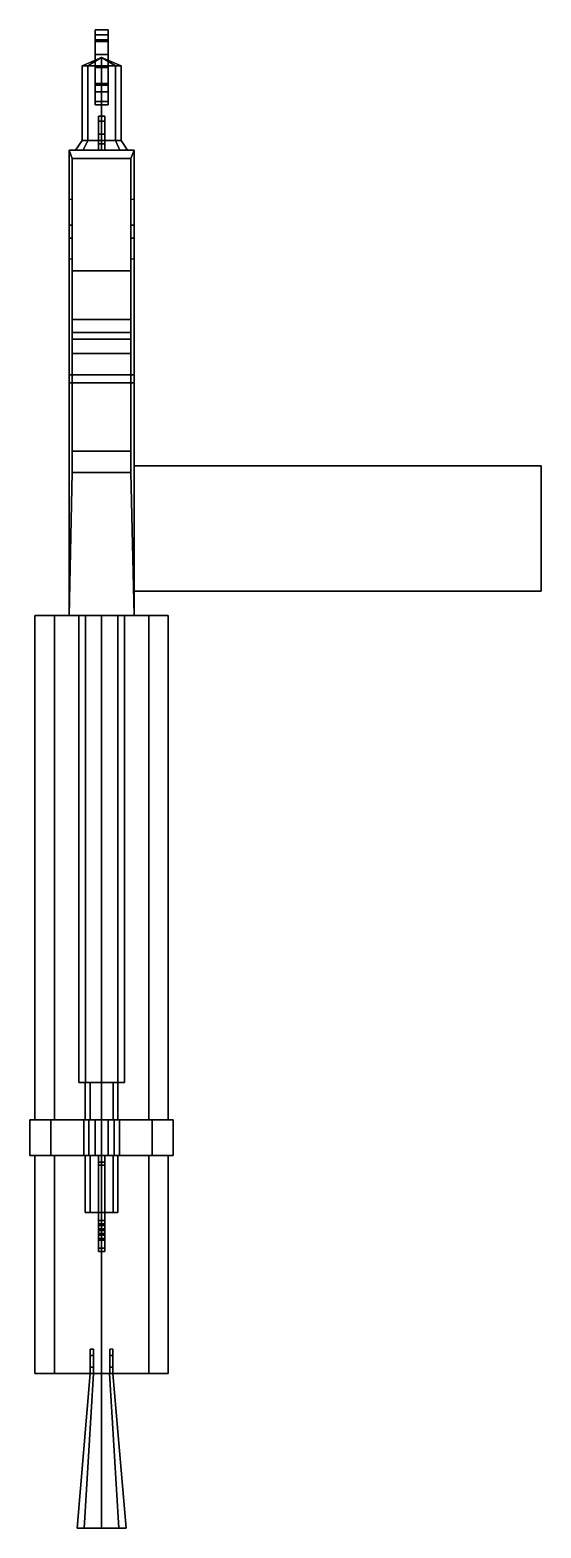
# Model space of a CAD drawing. Extents: x -0.044 to 0.27, y -0.541 to 0.38.
import ezdxf

# ---------------------------------------------------------------- set-up
doc = ezdxf.new("R2010")
doc.units = 0
doc.layers.add('AMMO_BOX', color=2, linetype='CONTINUOUS')
doc.layers.add('GUN', color=1, linetype='CONTINUOUS')

msp = doc.modelspace()

# ---------------------------------------------------------------- linework, layer by layer
at = {"layer": 'AMMO_BOX'}
for points in [[(0.27, 0.112, -0.107), (0.02, 0.112, -0.107), (0.02, 0.112, 0.029), (0.27, 0.112, 0.029)], [(0.27, 0.035, 0.029), (0.27, 0.112, 0.029), (0.02, 0.112, 0.029), (0.02, 0.035, 0.029)], [(0.02, 0.112, -0.107), (0.02, 0.035, -0.107), (0.02, 0.035, -0.035), (0.02, 0.112, -0.035)], [(0.27, 0.035, -0.107), (0.27, 0.112, -0.107), (0.27, 0.112, 0.029), (0.27, 0.035, 0.029)], [(0.02, 0.035, -0.107), (0.27, 0.035, -0.107), (0.27, 0.035, 0.029), (0.02, 0.035, 0.029)]]:
    msp.add_3dface(points, dxfattribs=at)
at = {"layer": 'GUN'}
for points in [[(-0.004, 0.377, -0.04), (0.004, 0.377, -0.04), (0.004, 0.38, -0.053), (-0.004, 0.38, -0.053)], [(-0.004, 0.38, -0.053), (0.004, 0.38, -0.053), (0.004, 0.38, -0.072), (-0.004, 0.38, -0.072)], [(-0.004, 0.38, -0.072), (0.004, 0.38, -0.072), (0.004, 0.377, -0.078), (-0.004, 0.377, -0.078)], [(-0.004, 0.346, -0.035), (-0.004, 0.377, -0.04), (-0.004, 0.38, -0.053), (-0.004, 0.346, -0.056)], [(-0.004, 0.342, -0.069), (-0.004, 0.38, -0.072), (-0.004, 0.377, -0.078), (-0.004, 0.342, -0.075)], [(-0.004, 0.346, -0.056), (-0.004, 0.38, -0.053), (-0.004, 0.38, -0.072), (-0.004, 0.342, -0.069)], [(0.004, 0.377, -0.04), (0.004, 0.346, -0.035), (0.004, 0.346, -0.056), (0.004, 0.38, -0.053)], [(0.004, 0.38, -0.072), (0.004, 0.342, -0.069), (0.004, 0.342, -0.075), (0.004, 0.377, -0.078)], [(0.004, 0.38, -0.053), (0.004, 0.346, -0.056), (0.004, 0.342, -0.069), (0.004, 0.38, -0.072)], [(-0.004, 0.373, -0.031), (0.004, 0.373, -0.031), (0.004, 0.377, -0.04), (-0.004, 0.377, -0.04)], [(-0.004, 0.377, -0.078), (0.004, 0.377, -0.078), (0.004, 0.374, -0.079), (-0.004, 0.374, -0.079)], [(-0.004, 0.342, -0.02), (-0.004, 0.373, -0.031), (-0.004, 0.377, -0.04), (-0.004, 0.346, -0.035)], [(-0.004, 0.342, -0.075), (-0.004, 0.377, -0.078), (-0.004, 0.374, -0.079), (-0.004, 0.347, -0.079)], [(-0.004, 0.374, -0.079), (0.004, 0.374, -0.079), (0.004, 0.347, -0.079), (-0.004, 0.347, -0.079)], [(-0.004, 0.365, -0.017), (0.004, 0.365, -0.017), (0.004, 0.373, -0.031), (-0.004, 0.373, -0.031)], [(-0.004, 0.336, -0.011), (-0.004, 0.365, -0.017), (-0.004, 0.373, -0.031), (-0.004, 0.342, -0.02)], [(0.004, 0.373, -0.031), (0.004, 0.342, -0.02), (0.004, 0.346, -0.035), (0.004, 0.377, -0.04)], [(0.004, 0.377, -0.078), (0.004, 0.342, -0.075), (0.004, 0.347, -0.079), (0.004, 0.374, -0.079)], [(0.004, 0.365, -0.017), (0.004, 0.336, -0.011), (0.004, 0.342, -0.02), (0.004, 0.373, -0.031)], [(-0.012, 0.358, 0.005), (-0.00849, 0.358, 0.01349), (0, 0.363, 0.005)], [(-0.00849, 0.358, -0.00349), (-0.012, 0.358, 0.005), (0, 0.363, 0.005)], [(-0.00849, 0.358, 0.01349), (0, 0.358, 0.017), (0, 0.363, 0.005)], [(0, 0.358, -0.007), (-0.00849, 0.358, -0.00349), (0, 0.363, 0.005)], [(-0.004, 0.357, -0.01), (0.004, 0.357, -0.01), (0.004, 0.365, -0.017), (-0.004, 0.365, -0.017)], [(-0.004, 0.334, -0.007), (-0.004, 0.357, -0.01), (-0.004, 0.365, -0.017), (-0.004, 0.336, -0.011)], [(0.00849, 0.358, 0.01349), (0.012, 0.358, 0.005), (0, 0.363, 0.005)], [(0, 0.358, 0.017), (0.00849, 0.358, 0.01349), (0, 0.363, 0.005)], [(0.00849, 0.358, -0.00349), (0, 0.358, -0.007), (0, 0.363, 0.005)], [(0.012, 0.358, 0.005), (0.00849, 0.358, -0.00349), (0, 0.363, 0.005)], [(0.004, 0.357, -0.01), (0.004, 0.334, -0.007), (0.004, 0.336, -0.011), (0.004, 0.365, -0.017)], [(-0.00849, 0.358, 0.01349), (-0.012, 0.358, 0.005), (-0.012, 0.312, 0.005), (-0.00849, 0.312, 0.01349)], [(-0.012, 0.358, 0.005), (-0.00849, 0.358, -0.00349), (-0.00849, 0.312, -0.00349), (-0.012, 0.312, 0.005)], [(-0.00849, 0.358, -0.00349), (0, 0.358, -0.007), (0, 0.312, -0.007), (-0.00849, 0.312, -0.00349)], [(0, 0.358, 0.017), (-0.00849, 0.358, 0.01349), (-0.00849, 0.312, 0.01349), (0, 0.312, 0.017)], [(-0.004, 0.357, -0.00534), (0, 0.357, -0.007), (0, 0.357, -0.007), (-0.004, 0.357, -0.01)], [(0, 0.357, -0.007), (0.004, 0.357, -0.00534), (0.004, 0.357, -0.01), (-0.004, 0.357, -0.01)], [(-0.004, 0.334, -0.00534), (-0.004, 0.357, -0.00534), (-0.004, 0.357, -0.01), (-0.004, 0.334, -0.007)], [(0, 0.358, -0.007), (0.00849, 0.358, -0.00349), (0.00849, 0.312, -0.00349), (0, 0.312, -0.007)], [(0.00849, 0.358, 0.01349), (0, 0.358, 0.017), (0, 0.312, 0.017), (0.00849, 0.312, 0.01349)], [(0.004, 0.357, -0.00534), (0.004, 0.334, -0.00534), (0.004, 0.334, -0.007), (0.004, 0.357, -0.01)], [(0.012, 0.358, 0.005), (0.00849, 0.358, 0.01349), (0.00849, 0.312, 0.01349), (0.012, 0.312, 0.005)], [(0.00849, 0.358, -0.00349), (0.012, 0.358, 0.005), (0.012, 0.312, 0.005), (0.00849, 0.312, -0.00349)], [(-0.004, 0.347, -0.079), (0.004, 0.347, -0.079), (0.004, 0.342, -0.075), (-0.004, 0.342, -0.075)], [(-0.004, 0.346, -0.035), (0.004, 0.346, -0.035), (0.004, 0.342, -0.02), (-0.004, 0.342, -0.02)], [(-0.004, 0.346, -0.056), (0.004, 0.346, -0.056), (0.004, 0.346, -0.035), (-0.004, 0.346, -0.035)], [(-0.004, 0.342, -0.069), (0.004, 0.342, -0.069), (0.004, 0.346, -0.056), (-0.004, 0.346, -0.056)], [(-0.004, 0.342, -0.02), (0.004, 0.342, -0.02), (0.004, 0.336, -0.011), (-0.004, 0.336, -0.011)], [(-0.004, 0.342, -0.075), (0.004, 0.342, -0.075), (0.004, 0.342, -0.069), (-0.004, 0.342, -0.069)], [(-0.004, 0.336, -0.011), (0.004, 0.336, -0.011), (0.004, 0.334, -0.007), (-0.004, 0.334, -0.007)], [(-0.004, 0.334, -0.007), (0, 0.334, -0.007), (-0.004, 0.334, -0.00534)], [(0, 0.334, -0.007), (0.004, 0.334, -0.007), (0.004, 0.334, -0.00534)], [(-0.002, 0.327, -0.03), (0.002, 0.327, -0.03), (0.002, 0.327, -0.035), (-0.002, 0.327, -0.035)], [(-0.002, 0.324, -0.024), (0.002, 0.324, -0.024), (0.002, 0.327, -0.03), (-0.002, 0.327, -0.03)], [(-0.002, 0.324, -0.03), (-0.002, 0.327, -0.03), (-0.002, 0.327, -0.035), (-0.002, 0.324, -0.037)], [(-0.002, 0.321, -0.025), (-0.002, 0.324, -0.024), (-0.002, 0.327, -0.03), (-0.002, 0.324, -0.03)], [(-0.002, 0.316, -0.019), (0.002, 0.316, -0.019), (0.002, 0.324, -0.024), (-0.002, 0.324, -0.024)], [(-0.002, 0.315, -0.022), (-0.002, 0.316, -0.019), (-0.002, 0.324, -0.024), (-0.002, 0.321, -0.025)], [(0.002, 0.327, -0.03), (0.002, 0.324, -0.03), (0.002, 0.324, -0.037), (0.002, 0.327, -0.035)], [(0.002, 0.324, -0.024), (0.002, 0.321, -0.025), (0.002, 0.324, -0.03), (0.002, 0.327, -0.03)], [(0.002, 0.316, -0.019), (0.002, 0.315, -0.022), (0.002, 0.321, -0.025), (0.002, 0.324, -0.024)], [(-0.002, 0.31, -0.019), (0.002, 0.31, -0.019), (0.002, 0.316, -0.019), (-0.002, 0.316, -0.019)], [(-0.002, 0.31, -0.022), (-0.002, 0.31, -0.019), (-0.002, 0.316, -0.019), (-0.002, 0.315, -0.022)], [(0.002, 0.31, -0.019), (0.002, 0.31, -0.022), (0.002, 0.315, -0.022), (0.002, 0.316, -0.019)], [(-0.018, 0.301, 0.036), (-0.02, 0.306, 0.036), (-0.02, 0.02, 0.036), (-0.018, 0.108, 0.036)], [(-0.02, 0.306, 0.036), (-0.02, 0.163, -0.035), (-0.02, 0.02, -0.035), (-0.02, 0.02, 0.036)], [(0.02, 0.306, 0.036), (0.02, 0.306, -0.04), (-0.02, 0.306, -0.04), (-0.02, 0.306, 0.036)], [(-0.02, 0.306, 0.036), (-0.02, 0.306, -0.04), (-0.02, 0.168, -0.04), (-0.02, 0.163, -0.035)], [(0.02, 0.306, -0.04), (0.02, 0.168, -0.04), (-0.02, 0.168, -0.04), (-0.02, 0.306, -0.04)], [(0.018, 0.301, 0.036), (0.02, 0.306, 0.036), (-0.02, 0.306, 0.036), (-0.018, 0.301, 0.036)], [(-0.016, 0.306, 0.005), (-0.01131, 0.306, 0.01631), (-0.00849, 0.312, 0.01349), (-0.012, 0.312, 0.005)], [(-0.01131, 0.306, -0.00631), (-0.016, 0.306, 0.005), (-0.012, 0.312, 0.005), (-0.00849, 0.312, -0.00349)], [(0, 0.306, -0.011), (-0.01131, 0.306, -0.00631), (-0.00849, 0.312, -0.00349), (0, 0.312, -0.007)], [(-0.01131, 0.306, 0.01631), (0, 0.306, 0.021), (0, 0.312, 0.017), (-0.00849, 0.312, 0.01349)], [(-0.002, 0.306, -0.016), (0.002, 0.306, -0.016), (0.002, 0.31, -0.019), (-0.002, 0.31, -0.019)], [(-0.002, 0.306, -0.025), (-0.002, 0.306, -0.016), (-0.002, 0.31, -0.019), (-0.002, 0.31, -0.022)], [(0.01131, 0.306, -0.00631), (0, 0.306, -0.011), (0, 0.312, -0.007), (0.00849, 0.312, -0.00349)], [(0, 0.306, 0.021), (0.01131, 0.306, 0.01631), (0.00849, 0.312, 0.01349), (0, 0.312, 0.017)], [(0.002, 0.306, -0.016), (0.002, 0.306, -0.025), (0.002, 0.31, -0.022), (0.002, 0.31, -0.019)], [(0.01131, 0.306, 0.01631), (0.016, 0.306, 0.005), (0.012, 0.312, 0.005), (0.00849, 0.312, 0.01349)], [(0.016, 0.306, 0.005), (0.01131, 0.306, -0.00631), (0.00849, 0.312, -0.00349), (0.012, 0.312, 0.005)], [(0.02, 0.306, 0.036), (0.018, 0.301, 0.036), (0.018, 0.108, 0.036), (0.02, 0.02, 0.036)], [(0.02, 0.163, -0.035), (0.02, 0.306, 0.036), (0.02, 0.02, 0.036), (0.02, 0.02, -0.035)], [(0.02, 0.306, -0.04), (0.02, 0.306, 0.036), (0.02, 0.163, -0.035), (0.02, 0.168, -0.04)], [(0.018, 0.232, 0.042), (0.018, 0.301, 0.042), (-0.018, 0.301, 0.042), (-0.018, 0.232, 0.042)], [(-0.018, 0.301, 0.042), (-0.018, 0.301, 0.036), (-0.018, 0.108, 0.036), (-0.018, 0.232, 0.042)], [(0.018, 0.301, 0.042), (0.018, 0.301, 0.036), (-0.018, 0.301, 0.036), (-0.018, 0.301, 0.042)], [(0.018, 0.232, 0.042), (0.018, 0.108, 0.036), (0.018, 0.301, 0.036), (0.018, 0.301, 0.042)], [(-0.018, 0.276, -0.04), (-0.018, 0.26, -0.053), (-0.02, 0.26, -0.053), (-0.02, 0.276, -0.04)], [(-0.02, 0.276, -0.04), (-0.02, 0.26, -0.053), (-0.02, 0.252, -0.053), (-0.02, 0.239, -0.04)], [(-0.018, 0.26, -0.053), (-0.018, 0.276, -0.04), (-0.018, 0.239, -0.04), (-0.018, 0.252, -0.053)], [(0.02, 0.276, -0.04), (0.02, 0.26, -0.053), (0.018, 0.26, -0.053), (0.018, 0.276, -0.04)], [(0.018, 0.276, -0.04), (0.018, 0.26, -0.053), (0.018, 0.252, -0.053), (0.018, 0.239, -0.04)], [(0.02, 0.26, -0.053), (0.02, 0.276, -0.04), (0.02, 0.239, -0.04), (0.02, 0.252, -0.053)], [(-0.018, 0.26, -0.053), (-0.018, 0.252, -0.053), (-0.02, 0.252, -0.053), (-0.02, 0.26, -0.053)], [(0.02, 0.26, -0.053), (0.02, 0.252, -0.053), (0.018, 0.252, -0.053), (0.018, 0.26, -0.053)], [(-0.018, 0.252, -0.053), (-0.018, 0.239, -0.04), (-0.02, 0.239, -0.04), (-0.02, 0.252, -0.053)], [(0.02, 0.252, -0.053), (0.02, 0.239, -0.04), (0.018, 0.239, -0.04), (0.018, 0.252, -0.053)], [(0.018, 0.202, 0.053), (0.018, 0.232, 0.053), (-0.018, 0.232, 0.053), (-0.018, 0.202, 0.053)], [(0.018, 0.232, 0.053), (0.018, 0.232, 0.042), (-0.018, 0.232, 0.042), (-0.018, 0.232, 0.053)], [(-0.018, 0.232, 0.042), (-0.018, 0.232, 0.042), (-0.018, 0.108, 0.036), (-0.018, 0.194, 0.042)], [(-0.018, 0.232, 0.053), (-0.018, 0.232, 0.042), (-0.018, 0.202, 0.042), (-0.018, 0.202, 0.053)], [(0.018, 0.194, 0.042), (0.018, 0.108, 0.036), (0.018, 0.232, 0.042)], [(0.018, 0.202, 0.053), (0.018, 0.202, 0.042), (0.018, 0.232, 0.042), (0.018, 0.232, 0.053)], [(0.018, 0.194, 0.042), (0.018, 0.202, 0.042), (-0.018, 0.202, 0.042), (-0.018, 0.194, 0.042)], [(0.018, 0.202, 0.042), (0.018, 0.202, 0.053), (-0.018, 0.202, 0.053), (-0.018, 0.202, 0.042)], [(0.018, 0.19, 0.065), (0.018, 0.194, 0.065), (-0.018, 0.194, 0.065), (-0.018, 0.19, 0.065)], [(0.018, 0.194, 0.065), (0.018, 0.194, 0.042), (-0.018, 0.194, 0.042), (-0.018, 0.194, 0.065)], [(-0.018, 0.194, 0.065), (-0.018, 0.194, 0.042), (-0.018, 0.108, 0.036), (-0.018, 0.19, 0.065)], [(0.018, 0.19, 0.065), (0.018, 0.108, 0.036), (0.018, 0.194, 0.042), (0.018, 0.194, 0.065)], [(0.018, 0.181, 0.077), (0.018, 0.19, 0.077), (-0.018, 0.19, 0.077), (-0.018, 0.181, 0.077)], [(0.018, 0.19, 0.077), (0.018, 0.19, 0.065), (-0.018, 0.19, 0.065), (-0.018, 0.19, 0.077)], [(-0.018, 0.19, 0.065), (-0.018, 0.19, 0.065), (-0.018, 0.108, 0.036), (-0.018, 0.121, 0.061)], [(-0.018, 0.181, 0.071), (-0.018, 0.19, 0.065), (-0.018, 0.121, 0.061), (-0.018, 0.121, 0.071)], [(-0.018, 0.19, 0.077), (-0.018, 0.19, 0.065), (-0.018, 0.181, 0.071), (-0.018, 0.181, 0.077)], [(0.018, 0.121, 0.061), (0.018, 0.108, 0.036), (0.018, 0.19, 0.065)], [(0.018, 0.121, 0.071), (0.018, 0.121, 0.061), (0.018, 0.19, 0.065), (0.018, 0.181, 0.071)], [(0.018, 0.181, 0.077), (0.018, 0.181, 0.071), (0.018, 0.19, 0.065), (0.018, 0.19, 0.077)], [(0.018, 0.121, 0.071), (0.018, 0.181, 0.071), (-0.018, 0.181, 0.071), (-0.018, 0.121, 0.071)], [(0.018, 0.181, 0.071), (0.018, 0.181, 0.077), (-0.018, 0.181, 0.077), (-0.018, 0.181, 0.071)], [(0.02, 0.168, -0.04), (0.02, 0.163, -0.035), (-0.02, 0.163, -0.035), (-0.02, 0.168, -0.04)], [(0.02, 0.163, -0.035), (0.02, 0.02, -0.035), (-0.02, 0.02, -0.035), (-0.02, 0.163, -0.035)], [(0.018, 0.108, 0.061), (0.018, 0.121, 0.061), (-0.018, 0.121, 0.061), (-0.018, 0.108, 0.061)], [(0.018, 0.121, 0.061), (0.018, 0.121, 0.071), (-0.018, 0.121, 0.071), (-0.018, 0.121, 0.061)], [(-0.018, 0.121, 0.061), (-0.018, 0.121, 0.061), (-0.018, 0.108, 0.036), (-0.018, 0.108, 0.061)], [(0.018, 0.108, 0.061), (0.018, 0.108, 0.036), (0.018, 0.121, 0.061)], [(0.02, 0.02, 0.036), (0.018, 0.108, 0.036), (-0.018, 0.108, 0.036), (-0.02, 0.02, 0.036)], [(0.018, 0.108, 0.036), (0.018, 0.108, 0.061), (-0.018, 0.108, 0.061), (-0.018, 0.108, 0.036)], [(-0.02899, 0.02, 0.05299), (-0.02, 0.02, 0.036), (-0.02899, 0.02, -0.00499), (-0.041, 0.02, 0.024)], [(-0.041, 0.02, 0.024), (-0.02899, 0.02, -0.00499), (-0.02899, -0.29, -0.00499), (-0.041, -0.29, 0.024)], [(-0.02899, 0.02, 0.05299), (-0.041, 0.02, 0.024), (-0.041, -0.29, 0.024), (-0.02899, -0.29, 0.05299)], [(-0.02, 0.02, 0.036), (-0.02, 0.02, -0.00872), (-0.02, 0.02, -0.00872), (-0.02899, 0.02, -0.00499)], [(-0.02899, 0.02, -0.00499), (0, 0.02, -0.017), (0, -0.29, -0.017), (-0.02899, -0.29, -0.00499)], [(0, 0.02, 0.065), (0.02899, 0.02, 0.05299), (-0.02, 0.02, 0.036), (-0.02899, 0.02, 0.05299)], [(0, 0.02, 0.065), (-0.02899, 0.02, 0.05299), (-0.02899, -0.29, 0.05299), (0, -0.29, 0.065)], [(0.02, 0.02, -0.035), (0.02, 0.02, 0.036), (-0.02, 0.02, 0.036), (-0.02, 0.02, -0.035)], [(0.02899, 0.02, 0.05299), (0.02, 0.02, 0.036), (-0.02, 0.02, 0.036), (0.02899, 0.02, 0.05299)], [(-0.014, 0.02, -0.038), (-0.0099, 0.02, -0.0479), (-0.0099, -0.267, -0.0479), (-0.014, -0.267, -0.038)], [(-0.0099, 0.02, -0.0281), (-0.014, 0.02, -0.038), (-0.014, -0.267, -0.038), (-0.0099, -0.267, -0.0281)], [(-0.0099, 0.02, -0.0479), (0, 0.02, -0.052), (0, -0.267, -0.052), (-0.0099, -0.267, -0.0479)], [(0, 0.02, -0.024), (-0.0099, 0.02, -0.0281), (-0.0099, -0.267, -0.0281), (0, -0.267, -0.024)], [(0, 0.02, -0.052), (0.0099, 0.02, -0.0479), (0.0099, -0.267, -0.0479), (0, -0.267, -0.052)], [(0.0099, 0.02, -0.0281), (0, 0.02, -0.024), (0, -0.267, -0.024), (0.0099, -0.267, -0.0281)], [(0, 0.02, -0.017), (0.02899, 0.02, -0.00499), (0.02899, -0.29, -0.00499), (0, -0.29, -0.017)], [(0.02899, 0.02, 0.05299), (0, 0.02, 0.065), (0, -0.29, 0.065), (0.02899, -0.29, 0.05299)], [(0.0099, 0.02, -0.0479), (0.014, 0.02, -0.038), (0.014, -0.267, -0.038), (0.0099, -0.267, -0.0479)], [(0.014, 0.02, -0.038), (0.0099, 0.02, -0.0281), (0.0099, -0.267, -0.0281), (0.014, -0.267, -0.038)], [(0.041, 0.02, 0.024), (0.02899, 0.02, -0.00499), (0.02, 0.02, -0.00872)], [(0.02899, 0.02, 0.05299), (0.041, 0.02, 0.024), (0.02, 0.02, -0.00872), (0.02, 0.02, 0.036)], [(0.02899, 0.02, -0.00499), (0.041, 0.02, 0.024), (0.041, -0.29, 0.024), (0.02899, -0.29, -0.00499)], [(0.041, 0.02, 0.024), (0.02899, 0.02, 0.05299), (0.02899, -0.29, 0.05299), (0.041, -0.29, 0.024)], [(-0.014, -0.267, -0.038), (-0.0099, -0.267, -0.0479), (-0.00707, -0.267, -0.04507), (-0.01, -0.267, -0.038)], [(-0.0099, -0.267, -0.0281), (-0.014, -0.267, -0.038), (-0.01, -0.267, -0.038), (-0.00707, -0.267, -0.03093)], [(-0.01, -0.267, -0.038), (-0.00707, -0.267, -0.04507), (-0.00707, -0.29, -0.04507), (-0.01, -0.29, -0.038)], [(-0.00707, -0.267, -0.03093), (-0.01, -0.267, -0.038), (-0.01, -0.29, -0.038), (-0.00707, -0.29, -0.03093)], [(0, -0.267, -0.024), (-0.0099, -0.267, -0.0281), (-0.00707, -0.267, -0.03093), (0, -0.267, -0.028)], [(-0.0099, -0.267, -0.0479), (0, -0.267, -0.052), (0, -0.267, -0.048), (-0.00707, -0.267, -0.04507)], [(-0.00707, -0.267, -0.04507), (0, -0.267, -0.048), (0, -0.29, -0.048), (-0.00707, -0.29, -0.04507)], [(0, -0.267, -0.028), (-0.00707, -0.267, -0.03093), (-0.00707, -0.29, -0.03093), (0, -0.29, -0.028)], [(0.0099, -0.267, -0.0281), (0, -0.267, -0.024), (0, -0.267, -0.028), (0.00707, -0.267, -0.03093)], [(0, -0.267, -0.052), (0.0099, -0.267, -0.0479), (0.00707, -0.267, -0.04507), (0, -0.267, -0.048)], [(0, -0.267, -0.048), (0.00707, -0.267, -0.04507), (0.00707, -0.29, -0.04507), (0, -0.29, -0.048)], [(0.00707, -0.267, -0.03093), (0, -0.267, -0.028), (0, -0.29, -0.028), (0.00707, -0.29, -0.03093)], [(0.014, -0.267, -0.038), (0.0099, -0.267, -0.0281), (0.00707, -0.267, -0.03093), (0.01, -0.267, -0.038)], [(0.0099, -0.267, -0.0479), (0.014, -0.267, -0.038), (0.01, -0.267, -0.038), (0.00707, -0.267, -0.04507)], [(0.00707, -0.267, -0.04507), (0.01, -0.267, -0.038), (0.01, -0.29, -0.038), (0.00707, -0.29, -0.04507)], [(0.01, -0.267, -0.038), (0.00707, -0.267, -0.03093), (0.00707, -0.29, -0.03093), (0.01, -0.29, -0.038)], [(-0.03111, -0.29, -0.00711), (-0.044, -0.29, 0.024), (-0.041, -0.29, 0.024), (-0.02899, -0.29, -0.00499)], [(-0.044, -0.29, 0.024), (-0.03111, -0.29, -0.00711), (-0.03111, -0.312, -0.00711), (-0.044, -0.312, 0.024)], [(-0.044, -0.29, 0.024), (-0.03111, -0.29, 0.05511), (-0.02899, -0.29, 0.05299), (-0.041, -0.29, 0.024)], [(-0.03111, -0.29, 0.05511), (-0.044, -0.29, 0.024), (-0.044, -0.312, 0.024), (-0.03111, -0.312, 0.05511)], [(-0.004, -0.29, -0.01834), (-0.03111, -0.29, -0.00711), (-0.02899, -0.29, -0.00499), (0, -0.29, -0.017)], [(-0.03111, -0.29, -0.00711), (-0.004, -0.29, -0.01834), (-0.004, -0.312, -0.01834), (-0.03111, -0.312, -0.00711)], [(-0.03111, -0.29, 0.05511), (0, -0.29, 0.068), (0, -0.29, 0.065), (-0.02899, -0.29, 0.05299)], [(0, -0.29, 0.068), (-0.03111, -0.29, 0.05511), (-0.03111, -0.312, 0.05511), (0, -0.312, 0.068)], [(-0.00778, -0.29, -0.04578), (-0.011, -0.29, -0.038), (-0.01, -0.29, -0.038), (-0.00707, -0.29, -0.04507)], [(-0.011, -0.29, -0.038), (-0.00778, -0.29, -0.03022), (-0.00707, -0.29, -0.03093), (-0.01, -0.29, -0.038)], [(-0.011, -0.29, -0.038), (-0.00778, -0.29, -0.04578), (-0.00778, -0.312, -0.04578), (-0.011, -0.312, -0.038)], [(-0.00778, -0.29, -0.03022), (-0.011, -0.29, -0.038), (-0.011, -0.312, -0.038), (-0.00778, -0.312, -0.03022)], [(0, -0.29, -0.049), (-0.00778, -0.29, -0.04578), (-0.00707, -0.29, -0.04507), (0, -0.29, -0.048)], [(-0.00778, -0.29, -0.03022), (-0.004, -0.29, -0.02866), (0, -0.29, -0.028), (-0.00707, -0.29, -0.03093)], [(-0.00778, -0.29, -0.04578), (0, -0.29, -0.049), (0, -0.312, -0.049), (-0.00778, -0.312, -0.04578)], [(-0.004, -0.29, -0.02866), (-0.00778, -0.29, -0.03022), (-0.00778, -0.312, -0.03022), (-0.004, -0.312, -0.02866)], [(-0.004, -0.29, -0.02866), (-0.004, -0.29, -0.01834), (0, -0.29, -0.017), (0, -0.29, -0.028)], [(0.03111, -0.29, -0.00711), (0.004, -0.29, -0.01834), (0, -0.29, -0.017), (0.02899, -0.29, -0.00499)], [(0.00778, -0.29, -0.04578), (0, -0.29, -0.049), (0, -0.29, -0.048), (0.00707, -0.29, -0.04507)], [(0.004, -0.29, -0.02866), (0.00778, -0.29, -0.03022), (0.00707, -0.29, -0.03093), (0, -0.29, -0.028)], [(0, -0.29, -0.028), (0, -0.29, -0.017), (0.004, -0.29, -0.01834), (0.004, -0.29, -0.02866)], [(0, -0.29, -0.049), (0.00778, -0.29, -0.04578), (0.00778, -0.312, -0.04578), (0, -0.312, -0.049)], [(0, -0.29, 0.068), (0.03111, -0.29, 0.05511), (0.02899, -0.29, 0.05299), (0, -0.29, 0.065)], [(0.03111, -0.29, 0.05511), (0, -0.29, 0.068), (0, -0.312, 0.068), (0.03111, -0.312, 0.05511)], [(0.00778, -0.29, -0.03022), (0.004, -0.29, -0.02866), (0.004, -0.312, -0.02866), (0.00778, -0.312, -0.03022)], [(0.004, -0.29, -0.01834), (0.03111, -0.29, -0.00711), (0.03111, -0.312, -0.00711), (0.004, -0.312, -0.01834)], [(0.00778, -0.29, -0.03022), (0.011, -0.29, -0.038), (0.01, -0.29, -0.038), (0.00707, -0.29, -0.03093)], [(0.011, -0.29, -0.038), (0.00778, -0.29, -0.04578), (0.00707, -0.29, -0.04507), (0.01, -0.29, -0.038)], [(0.00778, -0.29, -0.04578), (0.011, -0.29, -0.038), (0.011, -0.312, -0.038), (0.00778, -0.312, -0.04578)], [(0.011, -0.29, -0.038), (0.00778, -0.29, -0.03022), (0.00778, -0.312, -0.03022), (0.011, -0.312, -0.038)], [(0.044, -0.29, 0.024), (0.03111, -0.29, -0.00711), (0.02899, -0.29, -0.00499), (0.041, -0.29, 0.024)], [(0.03111, -0.29, 0.05511), (0.044, -0.29, 0.024), (0.041, -0.29, 0.024), (0.02899, -0.29, 0.05299)], [(0.03111, -0.29, -0.00711), (0.044, -0.29, 0.024), (0.044, -0.312, 0.024), (0.03111, -0.312, -0.00711)], [(0.044, -0.29, 0.024), (0.03111, -0.29, 0.05511), (0.03111, -0.312, 0.05511), (0.044, -0.312, 0.024)], [(-0.044, -0.312, 0.024), (-0.03111, -0.312, -0.00711), (-0.02899, -0.312, -0.00499), (-0.041, -0.312, 0.024)], [(-0.03111, -0.312, 0.05511), (-0.044, -0.312, 0.024), (-0.041, -0.312, 0.024), (-0.02899, -0.312, 0.05299)], [(-0.041, -0.312, 0.024), (-0.02899, -0.312, -0.00499), (-0.02899, -0.446, -0.00499), (-0.041, -0.446, 0.024)], [(-0.02899, -0.312, 0.05299), (-0.041, -0.312, 0.024), (-0.041, -0.446, 0.024), (-0.02899, -0.446, 0.05299)], [(-0.03111, -0.312, -0.00711), (-0.004, -0.312, -0.01834), (0, -0.312, -0.017), (-0.02899, -0.312, -0.00499)], [(0, -0.312, 0.068), (-0.03111, -0.312, 0.05511), (-0.02899, -0.312, 0.05299), (0, -0.312, 0.065)], [(-0.02899, -0.312, -0.00499), (0, -0.312, -0.017), (0, -0.446, -0.017), (-0.02899, -0.446, -0.00499)], [(0, -0.312, 0.065), (-0.02899, -0.312, 0.05299), (-0.02899, -0.446, 0.05299), (0, -0.446, 0.065)], [(-0.011, -0.312, -0.038), (-0.00778, -0.312, -0.04578), (-0.00707, -0.312, -0.04507), (-0.01, -0.312, -0.038)], [(-0.00778, -0.312, -0.03022), (-0.011, -0.312, -0.038), (-0.01, -0.312, -0.038), (-0.00707, -0.312, -0.03093)], [(-0.01, -0.312, -0.038), (-0.00707, -0.312, -0.04507), (-0.00707, -0.347, -0.04507), (-0.01, -0.347, -0.038)], [(-0.00707, -0.312, -0.03093), (-0.01, -0.312, -0.038), (-0.01, -0.347, -0.038), (-0.00707, -0.347, -0.03093)], [(-0.004, -0.312, -0.02866), (-0.00778, -0.312, -0.03022), (-0.00707, -0.312, -0.03093), (0, -0.312, -0.028)], [(-0.00778, -0.312, -0.04578), (0, -0.312, -0.049), (0, -0.312, -0.048), (-0.00707, -0.312, -0.04507)], [(-0.00707, -0.312, -0.04507), (0, -0.312, -0.048), (0, -0.347, -0.048), (-0.00707, -0.347, -0.04507)], [(0, -0.312, -0.028), (-0.00707, -0.312, -0.03093), (-0.00707, -0.347, -0.03093), (0, -0.347, -0.028)], [(0, -0.312, -0.028), (0, -0.312, -0.017), (-0.004, -0.312, -0.01834), (-0.004, -0.312, -0.02866)], [(-0.002, -0.316, -0.053), (-0.002, -0.312, -0.048), (0.002, -0.312, -0.048), (0.002, -0.316, -0.053)], [(-0.002, -0.312, -0.048), (-0.002, -0.316, -0.053), (-0.002, -0.347, -0.055), (-0.002, -0.312, -0.048)], [(-0.002, -0.312, -0.048), (-0.002, -0.347, -0.055), (-0.002, -0.347, -0.04717), (-0.002, -0.312, -0.04717)], [(0.004, -0.312, -0.02866), (0.004, -0.312, -0.01834), (0, -0.312, -0.017), (0, -0.312, -0.028)], [(0.00778, -0.312, -0.03022), (0.004, -0.312, -0.02866), (0, -0.312, -0.028), (0.00707, -0.312, -0.03093)], [(0, -0.312, -0.049), (0.00778, -0.312, -0.04578), (0.00707, -0.312, -0.04507), (0, -0.312, -0.048)], [(0.004, -0.312, -0.01834), (0.03111, -0.312, -0.00711), (0.02899, -0.312, -0.00499), (0, -0.312, -0.017)], [(0, -0.312, -0.048), (0.00707, -0.312, -0.04507), (0.00707, -0.347, -0.04507), (0, -0.347, -0.048)], [(0.00707, -0.312, -0.03093), (0, -0.312, -0.028), (0, -0.347, -0.028), (0.00707, -0.347, -0.03093)], [(0, -0.312, -0.017), (0.02899, -0.312, -0.00499), (0.02899, -0.446, -0.00499), (0, -0.446, -0.017)], [(0.03111, -0.312, 0.05511), (0, -0.312, 0.068), (0, -0.312, 0.065), (0.02899, -0.312, 0.05299)], [(0.02899, -0.312, 0.05299), (0, -0.312, 0.065), (0, -0.446, 0.065), (0.02899, -0.446, 0.05299)], [(0.002, -0.312, -0.048), (0.002, -0.347, -0.055), (0.002, -0.316, -0.053), (0.002, -0.312, -0.048)], [(0.002, -0.312, -0.04717), (0.002, -0.347, -0.04717), (0.002, -0.347, -0.055), (0.002, -0.312, -0.048)], [(0.011, -0.312, -0.038), (0.00778, -0.312, -0.03022), (0.00707, -0.312, -0.03093), (0.01, -0.312, -0.038)], [(0.00778, -0.312, -0.04578), (0.011, -0.312, -0.038), (0.01, -0.312, -0.038), (0.00707, -0.312, -0.04507)], [(0.00707, -0.312, -0.04507), (0.01, -0.312, -0.038), (0.01, -0.347, -0.038), (0.00707, -0.347, -0.04507)], [(0.01, -0.312, -0.038), (0.00707, -0.312, -0.03093), (0.00707, -0.347, -0.03093), (0.01, -0.347, -0.038)], [(0.03111, -0.312, -0.00711), (0.044, -0.312, 0.024), (0.041, -0.312, 0.024), (0.02899, -0.312, -0.00499)], [(0.02899, -0.312, -0.00499), (0.041, -0.312, 0.024), (0.041, -0.446, 0.024), (0.02899, -0.446, -0.00499)], [(0.044, -0.312, 0.024), (0.03111, -0.312, 0.05511), (0.02899, -0.312, 0.05299), (0.041, -0.312, 0.024)], [(0.041, -0.312, 0.024), (0.02899, -0.312, 0.05299), (0.02899, -0.446, 0.05299), (0.041, -0.446, 0.024)], [(-0.002, -0.316, -0.063), (-0.002, -0.316, -0.053), (0.002, -0.316, -0.053), (0.002, -0.316, -0.063)], [(-0.002, -0.318, -0.066), (-0.002, -0.316, -0.063), (0.002, -0.316, -0.063), (0.002, -0.318, -0.066)], [(-0.002, -0.316, -0.063), (-0.002, -0.354, -0.079), (-0.002, -0.347, -0.055), (-0.002, -0.316, -0.053)], [(-0.002, -0.318, -0.066), (-0.002, -0.357, -0.09), (-0.002, -0.354, -0.079), (-0.002, -0.316, -0.063)], [(-0.002, -0.357, -0.09), (-0.002, -0.318, -0.066), (0.002, -0.318, -0.066), (0.002, -0.357, -0.09)], [(0.002, -0.316, -0.053), (0.002, -0.347, -0.055), (0.002, -0.354, -0.079), (0.002, -0.316, -0.063)], [(0.002, -0.316, -0.063), (0.002, -0.354, -0.079), (0.002, -0.357, -0.09), (0.002, -0.318, -0.066)], [(0.00707, -0.347, -0.03093), (-0.01, -0.347, -0.038), (-0.00707, -0.347, -0.04507), (0.01, -0.347, -0.038)], [(0, -0.347, -0.028), (-0.00707, -0.347, -0.03093), (-0.01, -0.347, -0.038), (0.00707, -0.347, -0.03093)], [(0.01, -0.347, -0.038), (-0.00707, -0.347, -0.04507), (0, -0.347, -0.048), (0.00707, -0.347, -0.04507)], [(-0.002, -0.347, -0.055), (-0.002, -0.352, -0.059), (0.002, -0.352, -0.059), (0.002, -0.347, -0.055)], [(-0.002, -0.347, -0.05), (-0.002, -0.347, -0.055), (0.002, -0.347, -0.055), (0.002, -0.347, -0.05)], [(-0.002, -0.363, -0.05), (-0.002, -0.347, -0.05), (0.002, -0.347, -0.05), (0.002, -0.363, -0.05)], [(-0.002, -0.347, -0.043), (-0.002, -0.355, -0.043), (0.002, -0.355, -0.043), (0.002, -0.347, -0.043)], [(-0.002, -0.347, -0.05), (-0.002, -0.363, -0.05), (-0.002, -0.363, -0.05), (-0.002, -0.347, -0.043)], [(-0.002, -0.347, -0.043), (-0.002, -0.363, -0.05), (-0.002, -0.363, -0.047), (-0.002, -0.355, -0.043)], [(-0.002, -0.347, -0.055), (-0.002, -0.354, -0.079), (-0.002, -0.354, -0.074), (-0.002, -0.352, -0.059)], [(0.002, -0.347, -0.043), (0.002, -0.363, -0.05), (0.002, -0.363, -0.05), (0.002, -0.347, -0.05)], [(0.002, -0.355, -0.043), (0.002, -0.363, -0.047), (0.002, -0.363, -0.05), (0.002, -0.347, -0.043)], [(0.002, -0.352, -0.059), (0.002, -0.354, -0.074), (0.002, -0.354, -0.079), (0.002, -0.347, -0.055)], [(-0.002, -0.352, -0.059), (-0.002, -0.364, -0.059), (0.002, -0.364, -0.059), (0.002, -0.352, -0.059)], [(-0.002, -0.352, -0.059), (-0.002, -0.354, -0.074), (-0.002, -0.36, -0.07), (-0.002, -0.364, -0.059)], [(-0.002, -0.354, -0.079), (-0.002, -0.358, -0.082), (0.002, -0.358, -0.082), (0.002, -0.354, -0.079)], [(-0.002, -0.354, -0.074), (-0.002, -0.354, -0.079), (0.002, -0.354, -0.079), (0.002, -0.354, -0.074)], [(-0.002, -0.36, -0.07), (-0.002, -0.354, -0.074), (0.002, -0.354, -0.074), (0.002, -0.36, -0.07)], [(-0.002, -0.357, -0.09), (-0.002, -0.361, -0.09), (-0.002, -0.358, -0.082), (-0.002, -0.354, -0.079)], [(-0.002, -0.355, -0.043), (-0.002, -0.363, -0.047), (0.002, -0.363, -0.047), (0.002, -0.355, -0.043)], [(-0.002, -0.361, -0.09), (-0.002, -0.357, -0.09), (0.002, -0.357, -0.09), (0.002, -0.361, -0.09)], [(-0.002, -0.358, -0.082), (-0.002, -0.371, -0.082), (0.002, -0.371, -0.082), (0.002, -0.358, -0.082)], [(-0.002, -0.361, -0.09), (-0.002, -0.369, -0.085), (-0.002, -0.371, -0.082), (-0.002, -0.358, -0.082)], [(0.002, -0.364, -0.059), (0.002, -0.36, -0.07), (0.002, -0.354, -0.074), (0.002, -0.352, -0.059)], [(0.002, -0.354, -0.079), (0.002, -0.358, -0.082), (0.002, -0.361, -0.09), (0.002, -0.357, -0.09)], [(0.002, -0.358, -0.082), (0.002, -0.371, -0.082), (0.002, -0.369, -0.085), (0.002, -0.361, -0.09)], [(-0.002, -0.371, -0.07), (-0.002, -0.36, -0.07), (0.002, -0.36, -0.07), (0.002, -0.371, -0.07)], [(-0.002, -0.364, -0.059), (-0.002, -0.36, -0.07), (-0.002, -0.371, -0.07), (-0.002, -0.371, -0.063)], [(-0.002, -0.369, -0.085), (-0.002, -0.361, -0.09), (0.002, -0.361, -0.09), (0.002, -0.369, -0.085)], [(-0.002, -0.363, -0.047), (-0.002, -0.363, -0.05), (0.002, -0.363, -0.05), (0.002, -0.363, -0.047)], [(-0.002, -0.364, -0.059), (-0.002, -0.371, -0.063), (0.002, -0.371, -0.063), (0.002, -0.364, -0.059)], [(0.002, -0.371, -0.063), (0.002, -0.371, -0.07), (0.002, -0.36, -0.07), (0.002, -0.364, -0.059)], [(-0.002, -0.371, -0.082), (-0.002, -0.369, -0.085), (0.002, -0.369, -0.085), (0.002, -0.371, -0.082)], [(-0.002, -0.371, -0.063), (-0.002, -0.371, -0.07), (0.002, -0.371, -0.07), (0.002, -0.371, -0.063)], [(-0.007, -0.446, 0.0621), (-0.007, -0.446, 0.073), (-0.007, -0.431, 0.073), (-0.007, -0.431, 0.0621)], [(-0.007, -0.446, 0.073), (-0.007, -0.442, 0.077), (-0.007, -0.435, 0.077), (-0.007, -0.431, 0.073)], [(-0.007, -0.431, 0.073), (-0.005, -0.431, 0.073), (-0.005, -0.431, 0.06293), (-0.007, -0.431, 0.0621)], [(-0.007, -0.435, 0.077), (-0.005, -0.435, 0.077), (-0.005, -0.431, 0.073), (-0.007, -0.431, 0.073)], [(-0.005, -0.431, 0.073), (-0.005, -0.435, 0.077), (-0.005, -0.442, 0.077), (-0.005, -0.446, 0.073)], [(-0.005, -0.431, 0.06293), (-0.005, -0.431, 0.073), (-0.005, -0.446, 0.073), (-0.005, -0.446, 0.06293)], [(0.007, -0.431, 0.073), (0.005, -0.431, 0.073), (0.005, -0.435, 0.077), (0.007, -0.435, 0.077)], [(0.005, -0.446, 0.073), (0.005, -0.442, 0.077), (0.005, -0.435, 0.077), (0.005, -0.431, 0.073)], [(0.005, -0.446, 0.06293), (0.005, -0.446, 0.073), (0.005, -0.431, 0.073), (0.005, -0.431, 0.06293)], [(0.007, -0.431, 0.073), (0.007, -0.435, 0.077), (0.007, -0.442, 0.077), (0.007, -0.446, 0.073)], [(0.007, -0.431, 0.0621), (0.007, -0.431, 0.073), (0.007, -0.446, 0.073), (0.007, -0.446, 0.0621)], [(-0.007, -0.442, 0.077), (-0.005, -0.442, 0.077), (-0.005, -0.435, 0.077), (-0.007, -0.435, 0.077)], [(-0.007, -0.446, 0.073), (-0.005, -0.446, 0.073), (-0.005, -0.442, 0.077), (-0.007, -0.442, 0.077)], [(0.007, -0.435, 0.077), (0.005, -0.435, 0.077), (0.005, -0.442, 0.077), (0.007, -0.442, 0.077)], [(0.007, -0.442, 0.077), (0.005, -0.442, 0.077), (0.005, -0.446, 0.073), (0.007, -0.446, 0.073)], [(-0.041, -0.446, 0.024), (-0.02899, -0.446, -0.00499), (0, -0.446, 0.065), (-0.02899, -0.446, 0.05299)], [(-0.02899, -0.446, -0.00499), (0, -0.446, -0.017), (0.02899, -0.446, 0.05299), (0, -0.446, 0.065)], [(-0.015, -0.541), (-0.01061, -0.541, 0.01061), (-0.00495, -0.446, 0.00495), (-0.007, -0.446)], [(-0.01061, -0.541, -0.01061), (-0.015, -0.541), (-0.007, -0.446), (-0.00495, -0.446, -0.00495)], [(-0.01061, -0.541, 0.01061), (0, -0.541, 0.015), (0, -0.446, 0.007), (-0.00495, -0.446, 0.00495)], [(0, -0.541, -0.015), (-0.01061, -0.541, -0.01061), (-0.00495, -0.446, -0.00495), (0, -0.446, -0.007)], [(0, -0.446, -0.017), (0.02899, -0.446, -0.00499), (0.041, -0.446, 0.024), (0.02899, -0.446, 0.05299)], [(0, -0.541, 0.015), (0.01061, -0.541, 0.01061), (0.00495, -0.446, 0.00495), (0, -0.446, 0.007)], [(0.01061, -0.541, -0.01061), (0, -0.541, -0.015), (0, -0.446, -0.007), (0.00495, -0.446, -0.00495)], [(0.01061, -0.541, 0.01061), (0.015, -0.541), (0.007, -0.446), (0.00495, -0.446, 0.00495)], [(0.015, -0.541), (0.01061, -0.541, -0.01061), (0.00495, -0.446, -0.00495), (0.007, -0.446)], [(0.007, -0.446, 0.073), (0.005, -0.446, 0.073), (0.005, -0.446, 0.06293), (0.007, -0.446, 0.0621)], [(-0.015, -0.541), (0.01061, -0.541, 0.01061), (0, -0.541, 0.015), (-0.01061, -0.541, 0.01061)], [(-0.01061, -0.541, -0.01061), (0.015, -0.541), (0.01061, -0.541, 0.01061), (-0.015, -0.541)], [(0, -0.541, -0.015), (0.01061, -0.541, -0.01061), (0.015, -0.541), (-0.01061, -0.541, -0.01061)]]:
    msp.add_3dface(points, dxfattribs=at)

doc.saveas('drawing.dxf')
